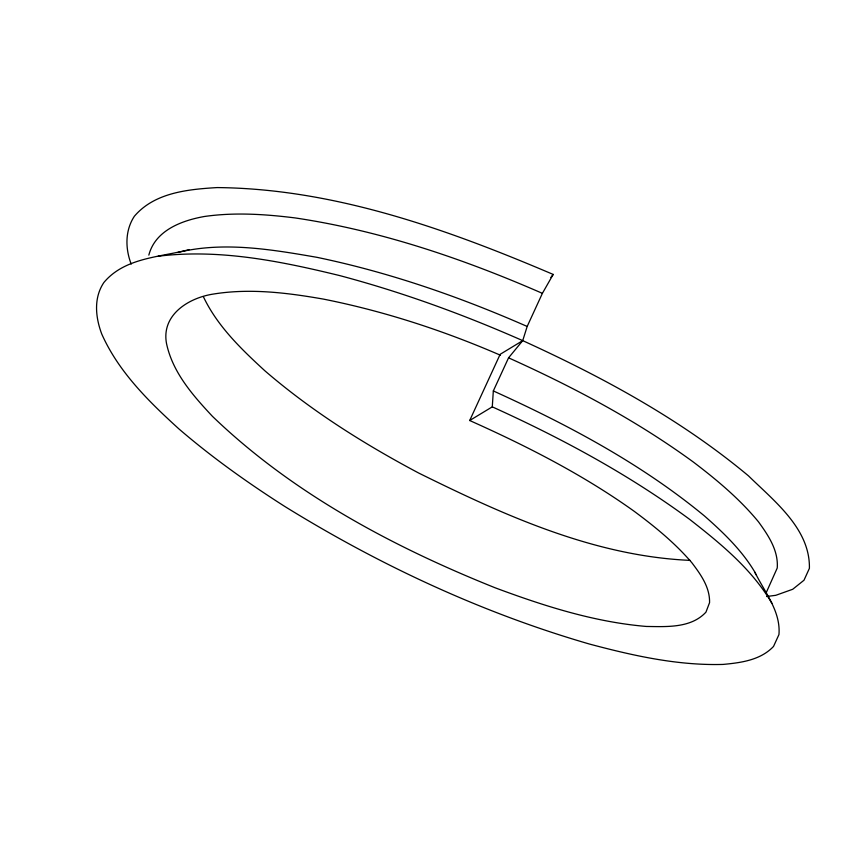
<?xml version="1.0" encoding="UTF-8"?>
<svg xmlns="http://www.w3.org/2000/svg" width="852" height="852" viewBox="0 0 852 852"><rect width="100%" height="100%" fill="white"/><g stroke="black" fill="none" stroke-linecap="round" stroke-linejoin="round"><path stroke-width="1.28" d="M500.443 355.231C443.594 330.597 384.358 311.225 323.547 299.127C287.38 292.779 250.211 288.136 213.639 294.015C188.974 297.678 161.23 314.622 166.481 343.345C172.519 372.313 192.786 395.307 212.414 416.308C292.566 493.468 392.719 546.718 495.278 587.848C544.034 605.996 594.27 622.067 646.38 626.454C666.573 626.689 690.94 628.35 705.946 612.162L709.556 602.673C710.004 587.337 700.695 574.418 691.867 562.746C675.008 543.043 654.847 526.6 634.08 511.211C583.024 474.692 526.877 446.097 469.697 420.515L492.275 406.851L493.329 390.94L508.559 357.829L522.723 340.64L527.175 326.454L542.394 293.344L553.182 274.429C446.736 229.071 334.176 188.675 217.143 187.578C187.983 189.346 154.563 192.52 134.339 216.291C124.956 230.594 125.201 248.507 131.187 264.067M148.834 255.121C155.224 230.37 181.774 220.498 204.459 216.483C234.545 212.169 264.983 214.182 295.005 217.91C380.652 230.636 463.264 258.806 542.394 293.344M469.697 420.515L500.145 354.315L522.723 340.64C602.652 377.085 680.854 419.386 748.525 475.906C774.138 501.019 810.252 528.826 809.4 568.348L803.99 580.233L792.711 589.275L775.778 595.314L766.608 596.506M765.991 593.184L777.237 568.028C778.547 550.488 768.291 535.365 758.472 521.818C739.632 498.931 716.809 479.846 693.272 461.986C636.007 420.196 573.077 386.893 508.559 357.829M550.882 277.454L553.182 274.429M177.802 252.48C223.49 241.265 271.287 249.434 316.869 257.315C389.3 272.342 459.505 296.741 527.175 326.454M189.24 249.593C160.027 257.357 124.818 257.432 103.88 282.502C93.475 297.987 95.467 317.274 101.718 333.952C118.524 371.813 148.663 401.388 178.835 428.844C212.095 457.492 247.911 482.956 284.898 506.525C379.854 565.27 482.072 612.907 589.424 644.037C632.993 655.657 677.67 665.7 723.039 664.422C740.963 662.76 760.506 660.193 773.531 646.434L778.952 634.559C780.879 611.203 764.542 592.129 754.936 572.278C741.964 550.371 723.444 532.66 704.476 515.971C641.087 463.637 567.911 424.743 493.329 390.94M158.174 256.239C219.273 248.677 280.596 261.17 339.756 275.601C402.4 292.247 463.445 314.495 522.723 340.64M690.088 560.371C593.908 556.164 503.649 515.023 418.609 472.998C364.219 444.073 311.651 411.133 264.908 370.822C241.233 349.096 217.281 326.05 203.34 296.613M492.275 406.851C561.361 438.12 628.552 474.33 689.694 519.4C720.536 543.512 751.837 569.019 771.891 603.269M754.936 572.278L755.905 574.663"/></g></svg>
